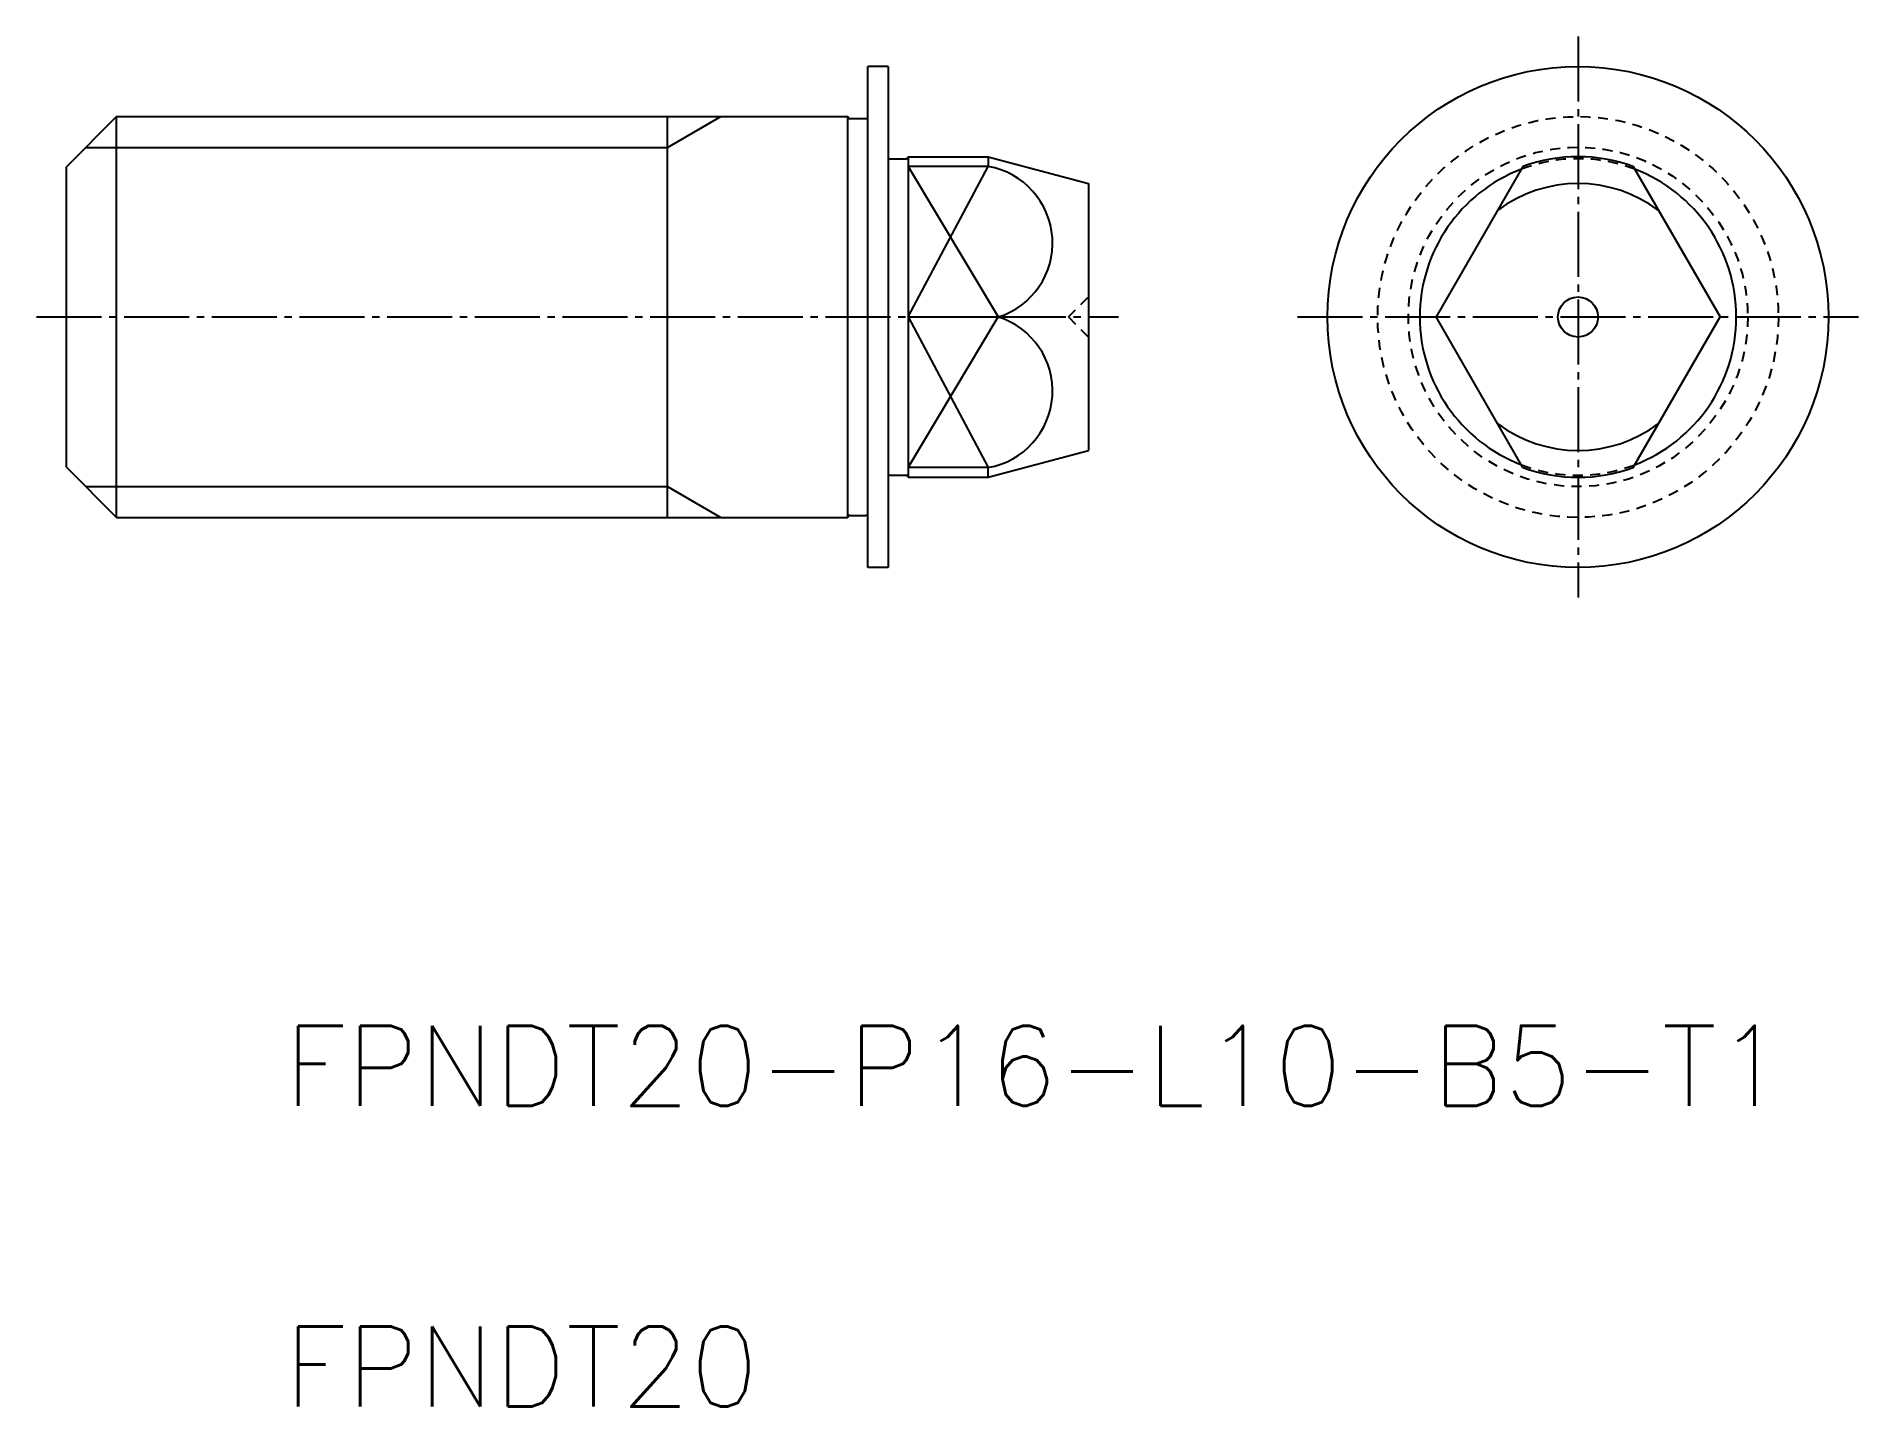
# Model space of a CAD drawing. Extents: x 99.8 to 190.8, y 46.8 to 115.2.
import ezdxf

# ---------------------------------------------------------------- set-up
doc = ezdxf.new("R2010")
doc.units = 0
doc.header["$LTSCALE"] = 0.25
doc.linetypes.add('CENTER', pattern=[17.5, 13, -1.5, 1.5, -1.5])
doc.linetypes.add('DASHED', pattern=[3.5, 2, -1.5])
doc.layers.get('0').update_dxf_attribs({"linetype": 'CONTINUOUS'})
doc.layers.add('CENTER', color=1, linetype='CENTER')
doc.styles.get("Standard").update_dxf_attribs({"font": 'txt.shx'})

msp = doc.modelspace()

# ---------------------------------------------------------------- linework, layer by layer
at = {"color": 7, "linetype": 'CONTINUOUS'}
for p, q in [((142.324, 113.694), (141.324, 113.694)), ((141.324, 88.694), (141.324, 113.694)), ((142.324, 113.694), (142.324, 88.694)), ((103.824, 111.194), (101.324, 108.694)), ((103.824, 91.194), (103.824, 111.194)), ((103.824, 111.194), (140.324, 111.194)), ((131.324, 91.194), (131.324, 111.194)), ((140.324, 91.194), (140.324, 111.194)), ((140.424, 111.094), (141.224, 111.094)), ((143.324, 109.194), (143.324, 93.194)), ((143.324, 109.194), (147.324, 109.194)), ((147.324, 109.194), (147.324, 108.706)), ((147.324, 109.194), (152.324, 107.854)), ((101.324, 93.694), (101.324, 108.694)), ((142.424, 109.094), (143.224, 109.094)), ((147.324, 108.706), (143.324, 108.706)), ((174.011, 108.706), (169.674, 101.194)), ((179.511, 108.706), (183.849, 101.194)), ((152.324, 107.854), (152.324, 94.533)), ((143.324, 101.194), (147.824, 101.194)), ((174.011, 93.681), (169.674, 101.194)), ((179.511, 93.681), (183.849, 101.194)), ((101.324, 93.694), (103.824, 91.194)), ((147.324, 93.681), (143.324, 93.681)), ((147.324, 93.194), (152.324, 94.533)), ((147.324, 93.194), (147.324, 93.681)), ((142.424, 93.294), (143.224, 93.294)), ((143.324, 93.194), (147.324, 93.194)), ((103.824, 91.194), (140.324, 91.194)), ((140.424, 91.294), (141.224, 91.294)), ((142.324, 88.694), (141.324, 88.694))]:
    msp.add_line(p, q, dxfattribs=at)
at = {"color": 3}
for p, q in [((131.324, 109.66), (133.98, 111.194)), ((102.291, 109.66), (131.324, 109.66)), ((143.324, 101.194), (147.324, 108.706)), ((143.324, 108.706), (147.824, 101.194)), ((143.324, 93.681), (147.824, 101.194)), ((143.324, 101.194), (147.324, 93.681)), ((102.291, 92.727), (131.324, 92.727)), ((131.324, 92.727), (133.98, 91.194))]:
    msp.add_line(p, q, dxfattribs=at)
at = {"color": 3, "linetype": 'DASHED'}
for q in [(152.324, 102.194), (152.324, 100.194)]:
    msp.add_line((151.324, 101.194), q, dxfattribs=at)
at = {"color": 7, "linetype": 'CONTINUOUS'}
for radius in [12.5, 1]:
    msp.add_circle((176.761, 101.194), radius, dxfattribs=at)
at = {"color": 3, "linetype": 'DASHED'}
for radius in [10, 8.467]:
    msp.add_circle((176.761, 101.194), radius, dxfattribs=at)
at = {"color": 7, "linetype": 'CONTINUOUS'}
for centre, radius, start, end in [((140.424, 111.194), 0.1, 180, 270), ((141.224, 111.194), 0.1, 270, 0), ((142.424, 109.194), 0.1, 180, 270), ((143.224, 109.194), 0.1, 270, 0), ((176.761, 101.194), 8, 69.89449, 110.10551), ((146.66, 104.889), 3.874, 287.48625, 80.12925), ((176.761, 101.194), 7.9, 110.98112, 249.01888), ((176.761, 101.194), 7.9, 290.98112, 69.01888), ((176.761, 101.194), 6.66, 52.84498, 127.15502), ((146.66, 97.498), 3.874, 279.87075, 72.51375), ((176.761, 101.194), 6.66, 232.84498, 307.15502), ((176.761, 101.194), 8, 249.89449, 290.10551), ((142.424, 93.194), 0.1, 90, 180), ((143.224, 93.194), 0.1, 0, 90), ((140.424, 91.194), 0.1, 90, 180), ((141.224, 91.194), 0.1, 0, 90)]:
    msp.add_arc(centre, radius, start, end, dxfattribs=at)
at = {"color": 3, "linetype": 'DASHED'}
for start, end in [(69.01888, 110.98112), (249.01888, 290.98112)]:
    msp.add_arc((176.761, 101.194), 7.9, start, end, dxfattribs=at)
at = {"layer": 'CENTER', "color": 1, "linetype": 'CENTER'}
for p, q in [((176.761, 115.194), (176.761, 87.194)), ((99.824, 101.194), (153.824, 101.194)), ((162.761, 101.194), (190.761, 101.194))]:
    msp.add_line(p, q, dxfattribs=at)

# ---------------------------------------------------------------- texts
for s, p in [('FPNDT20-P16-L10-B5-T1', (112.201, 61.821)), ('FPNDT20', (112.201, 46.821))]:
    msp.add_text(s, height=4).set_placement(p)

doc.saveas('drawing.dxf')
